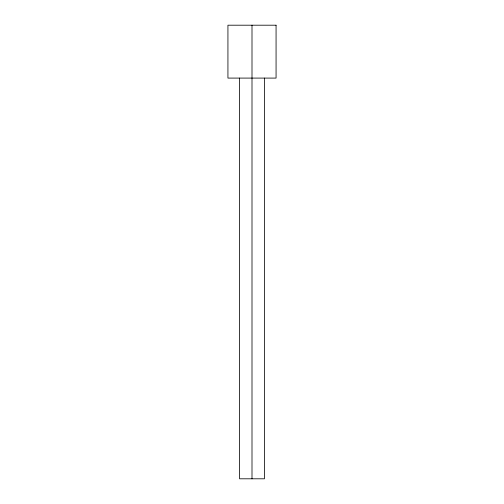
<?xml version="1.0" encoding="UTF-8"?>
<svg xmlns="http://www.w3.org/2000/svg" width="504" height="504" viewBox="0 0 504 504"><rect width="100%" height="100%" fill="white"/><g stroke="black" fill="none" stroke-linecap="round" stroke-linejoin="round"><path stroke-width="0.76" d="M264.424 78.088L264.424 478.8L239.576 478.8L239.576 78.088M252 25.2L252 478.8M276.066 25.2L227.934 25.2L227.934 78.088L276.066 78.088L276.066 25.2"/></g></svg>
